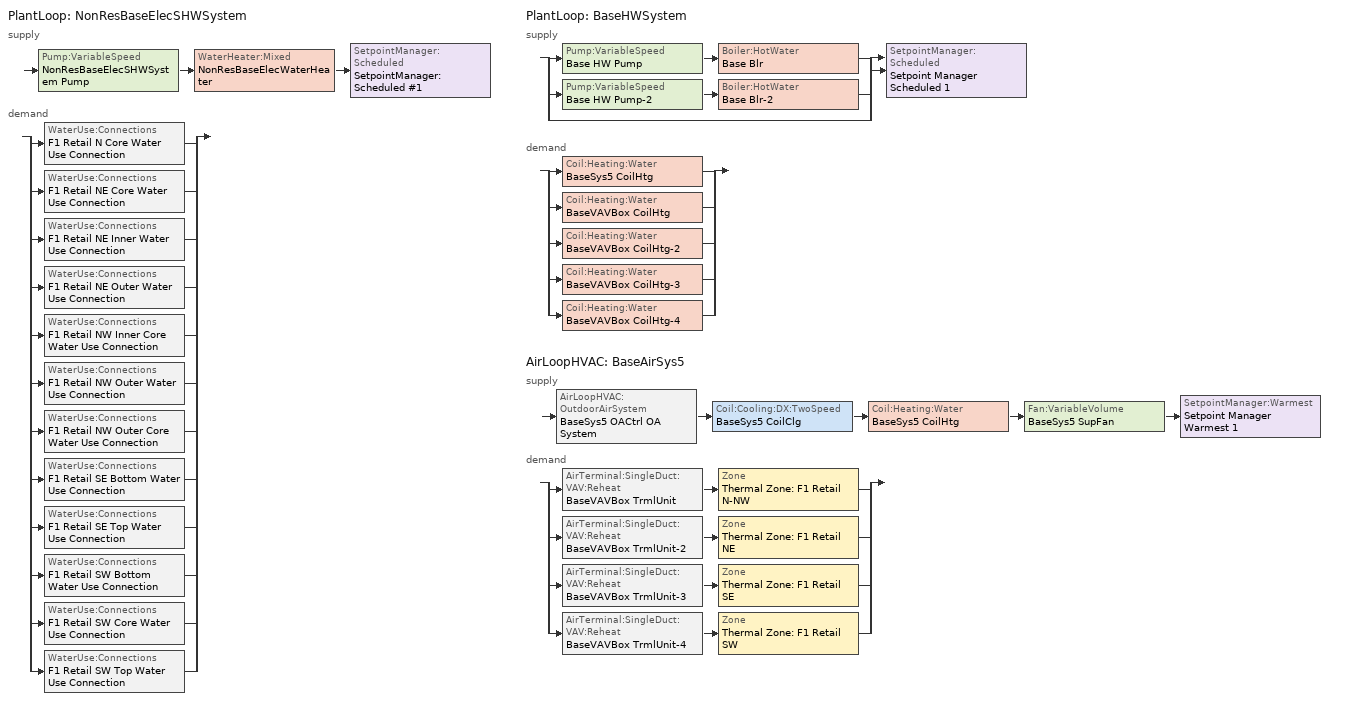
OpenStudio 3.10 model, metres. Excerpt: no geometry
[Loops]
PlantLoop 'NonResBaseElecSHWSystem'
 supply: Pump:VariableSpeed 'NonResBaseElecSHWSystem Pump' > WaterHeater:Mixed 'NonResBaseElecWaterHeater' > SetpointManager:Scheduled 'SetpointManager:Scheduled #1'
 demand: split
  | WaterUse:Connections 'F1 Retail N Core Water Use Connection'
  | WaterUse:Connections 'F1 Retail NE Core Water Use Connection'
  | WaterUse:Connections 'F1 Retail NE Inner Water Use Connection'
  | WaterUse:Connections 'F1 Retail NE Outer Water Use Connection'
  | WaterUse:Connections 'F1 Retail NW Inner Core Water Use Connection'
  | WaterUse:Connections 'F1 Retail NW Outer Water Use Connection'
  | WaterUse:Connections 'F1 Retail NW Outer Core Water Use Connection'
  | WaterUse:Connections 'F1 Retail SE Bottom Water Use Connection'
  | WaterUse:Connections 'F1 Retail SE Top Water Use Connection'
  | WaterUse:Connections 'F1 Retail SW Bottom Water Use Connection'
  | WaterUse:Connections 'F1 Retail SW Core Water Use Connection'
  | WaterUse:Connections 'F1 Retail SW Top Water Use Connection'
PlantLoop 'BaseHWSystem'
 supply: split
  | Pump:VariableSpeed 'Base HW Pump' > Boiler:HotWater 'Base Blr'
  | Pump:VariableSpeed 'Base HW Pump-2' > Boiler:HotWater 'Base Blr-2'
  | bypass
  join > SetpointManager:Scheduled 'Setpoint Manager Scheduled 1'
 demand: split
  | Coil:Heating:Water 'BaseSys5 CoilHtg'
  | Coil:Heating:Water 'BaseVAVBox CoilHtg'
  | Coil:Heating:Water 'BaseVAVBox CoilHtg-2'
  | Coil:Heating:Water 'BaseVAVBox CoilHtg-3'
  | Coil:Heating:Water 'BaseVAVBox CoilHtg-4'
AirLoopHVAC 'BaseAirSys5'
 supply: AirLoopHVAC:OutdoorAirSystem 'BaseSys5 OACtrl OA System' > Coil:Cooling:DX:TwoSpeed 'BaseSys5 CoilClg' > Coil:Heating:Water 'BaseSys5 CoilHtg' > Fan:VariableVolume 'BaseSys5 SupFan' > SetpointManager:Warmest 'Setpoint Manager Warmest 1'
 demand: split
  | AirTerminal:SingleDuct:VAV:Reheat 'BaseVAVBox TrmlUnit' > Zone 'Thermal Zone: F1 Retail N-NW'
  | AirTerminal:SingleDuct:VAV:Reheat 'BaseVAVBox TrmlUnit-2' > Zone 'Thermal Zone: F1 Retail NE'
  | AirTerminal:SingleDuct:VAV:Reheat 'BaseVAVBox TrmlUnit-3' > Zone 'Thermal Zone: F1 Retail SE'
  | AirTerminal:SingleDuct:VAV:Reheat 'BaseVAVBox TrmlUnit-4' > Zone 'Thermal Zone: F1 Retail SW'
[Sizing:Zone] Zone Cooling Design Supply Air Temperature Input Method=TemperatureDifference; Zone Cooling Design Supply Air Temperature {C}=14; Zone Cooling Design Supply Air Temperature Difference {deltaC}=11.1111; Zone Heating Design Supply Air Temperature Input Method=TemperatureDifference; Zone Heating Design Supply Air Temperature {C}=40; Zone Heating Design Supply Air Temperature Difference {deltaC}=13.8889; Zone Cooling Design Supply Air Humidity Ratio {kg-H2O/kg-air}=0.0085; Zone Heating Design Supply Air Humidity Ratio {kg-H2O/kg-air}=0.008; Zone Heating Sizing Factor=1; Zone Cooling Sizing Factor=1; Cooling Design Air Flow Method=DesignDay; Cooling Minimum Air Flow per Zone Floor Area {m3/s-m2}=0; Cooling Minimum Air Flow {m3/s}=0; Cooling Minimum Air Flow Fraction=0; Heating Design Air Flow Method=DesignDayWithLimit; Heating Maximum Air Flow per Zone Floor Area {m3/s-m2}=0; Heating Maximum Air Flow {m3/s}=0; Heating Maximum Air Flow Fraction=0.5; Account for Dedicated Outdoor Air System=No; Dedicated Outdoor Air System Control Strategy=NeutralSupplyAir; Dedicated Outdoor Air Low Setpoint Temperature for Design {C}=autosize; Dedicated Outdoor Air High Setpoint Temperature for Design {C}=autosize; Zone Load Sizing Method=Sensible Load Only No Latent Load; Zone Latent Cooling Design Supply Air Humidity Ratio Input Method=HumidityRatioDifference; Zone Cooling Design Supply Air Humidity Ratio Difference {kgWater/kgDryAir}=0.005; Zone Latent Heating Design Supply Air Humidity Ratio Input Method=HumidityRatioDifference; Zone Humidification Design Supply Air Humidity Ratio Difference {kgWater/kgDryAir}=0.005; Sizing Option=Coincident
Thermal Zone: F1 Retail N-NW; Thermal Zone: F1 Retail NE; Thermal Zone: F1 Retail SE; Thermal Zone: F1 Retail SW
[Zone equipment]
Thermal Zone: F1 Retail N-NW: BaseVAVBox TrmlUnit
Thermal Zone: F1 Retail NE: BaseVAVBox TrmlUnit-2
Thermal Zone: F1 Retail SE: BaseVAVBox TrmlUnit-3
Thermal Zone: F1 Retail SW: BaseVAVBox TrmlUnit-4
[PlantLoop] Glycol Concentration=0; Plant Loop Volume {m3}=Autocalculate; Load Distribution Scheme=Optimal
Name | Fluid Type | Maximum Loop Flow Rate {m3/s}
NonResBaseElecSHWSystem
BaseHWSystem | Water | 0.00134561
[Sizing:Plant] Loop Type=Heating; Sizing Option=NonCoincident; Zone Timesteps in Averaging Window=1; Coincident Sizing Factor Mode=None
Name | Design Loop Exit Temperature {C} | Loop Design Temperature Difference {deltaC}
NonResBaseElecSHWSystem | 57.2222 | 44.4444
BaseHWSystem | 54.4444 | 13.8889
[WaterHeater:Mixed]
NonResBaseElecWaterHeater: Tank Volume {m3}=0.113562; Setpoint Temperature Schedule=NonResBaseElecWaterHeater Setpoint Temp; Deadband Temperature Difference {deltaC}=2; Maximum Temperature Limit {C}=82.22; Heater Control Type=Cycle; Heater Maximum Capacity {W}=8743.98; Heater Fuel Type=Electricity; Heater Thermal Efficiency=1; Off Cycle Parasitic Fuel Consumption Rate {W}=0; Off Cycle Parasitic Fuel Type=NaturalGas; Off Cycle Parasitic Heat Fraction to Tank=0.8; On Cycle Parasitic Fuel Consumption Rate {W}=0; On Cycle Parasitic Fuel Type=NaturalGas; Ambient Temperature Indicator=Schedule; Ambient Temperature Schedule=NonResBaseElecWaterHeater Ambient Temperature; Off Cycle Loss Coefficient to Ambient Temperature {W/K}=0.731426; On Cycle Loss Coefficient to Ambient Temperature {W/K}=0.731426; Use Side Effectiveness=1; Source Side Effectiveness=1; Use Side Design Flow Rate {m3/s}=autosize; Source Side Design Flow Rate {m3/s}=autosize; Indirect Water Heating Recovery Time {hr}=1.5; Source Side Flow Control Mode=IndirectHeatPrimarySetpoint
[WaterHeater:Sizing]
NonResBaseElecWaterHeater: Design Mode=PeakDraw; Time Storage Can Meet Peak Draw {hr}=0.538503; Time for Tank Recovery {hr}=0; Nominal Tank Volume for Autosizing Plant Connections {m3}=1
[Pump:VariableSpeed] Pump Control Type=Intermittent; Skin Loss Radiative Fraction=0.5; Design Power Sizing Method=PowerPerFlowPerPressure; Design Electric Power per Unit Flow Rate {W/(m3/s)}=348701.1; Design Shaft Power per Unit Flow Rate per Unit Head {W-s/m3-Pa}=1.28205; Design Minimum Flow Rate Fraction=0
Name | Rated Pump Head {Pa} | Rated Flow Rate {m3/s} | Rated Power Consumption {W} | Motor Efficiency | Coefficient 1 of the Part Load Performance Curve | Coefficient 2 of the Part Load Performance Curve | Coefficient 3 of the Part Load Performance Curve | Coefficient 4 of the Part Load Performance Curve | Minimum Flow Rate {m3/s}
NonResBaseElecSHWSystem Pump | 0
Base HW Pump; Base HW Pump-2 | 180527 | 0.000672806 | 202.62 | 0.855 | 0.0273 | -0.1317 | 0.6642 | 0.4445 | 0
[SetpointManager:Scheduled] Control Variable=Temperature
Name | Schedule | Setpoint Node or NodeList
SetpointManager:Scheduled #1 | NonResBaseElecSHWSystem Supply Temp Schedule | NonResBaseElecSHWSystem Supply Mixer Outlet Node
Setpoint Manager Scheduled 1 | BaseHWSystem Supply Temp Schedule | BaseHWSystem Supply Mixer Outlet Node
[WaterUse:Connections] Drain Water Heat Exchanger Type=None; Drain Water Heat Exchanger Destination=Plant
Name | Water Use Equipment Name 1
F1 Retail N Core Water Use Connection | F1 Retail N Core Water Use Equipment
F1 Retail NE Core Water Use Connection | F1 Retail NE Core Water Use Equipment
F1 Retail NE Inner Water Use Connection | F1 Retail NE Inner Water Use Equipment
F1 Retail NE Outer Water Use Connection | F1 Retail NE Outer Water Use Equipment
F1 Retail NW Inner Core Water Use Connection | F1 Retail NW Inner Core Water Use Equipment
F1 Retail NW Outer Water Use Connection | F1 Retail NW Outer Water Use Equipment
F1 Retail NW Outer Core Water Use Connection | F1 Retail NW Outer Core Water Use Equipment
F1 Retail SE Bottom Water Use Connection | F1 Retail SE Bottom Water Use Equipment
F1 Retail SE Top Water Use Connection | F1 Retail SE Top Water Use Equipment
F1 Retail SW Bottom Water Use Connection | F1 Retail SW Bottom Water Use Equipment
F1 Retail SW Core Water Use Connection | F1 Retail SW Core Water Use Equipment
F1 Retail SW Top Water Use Connection | F1 Retail SW Top Water Use Equipment
[WaterUse:Equipment:Definition]
Name | Peak Flow Rate {m3/s} | Target Temperature Schedule
F1 Retail N Core Water Use Definition | 5.3573e-06 | F1 Retail N Core Target SHW Temp
F1 Retail NE Core Water Use Definition | 4.63334e-06 | F1 Retail NE Core Target SHW Temp
F1 Retail NE Inner Water Use Definition | 4.63334e-06 | F1 Retail NE Inner Target SHW Temp
F1 Retail NE Outer Water Use Definition | 4.63334e-06 | F1 Retail NE Outer Target SHW Temp
F1 Retail NW Inner Core Water Use Definition | 4.63334e-06 | F1 Retail NW Inner Core Target SHW Temp
F1 Retail NW Outer Water Use Definition | 4.63334e-06 | F1 Retail NW Outer Target SHW Temp
F1 Retail NW Outer Core Water Use Definition | 4.63334e-06 | F1 Retail NW Outer Core Target SHW Temp
F1 Retail SE Bottom Water Use Definition | 4.63334e-06 | F1 Retail SE Bottom Target SHW Temp
F1 Retail SE Top Water Use Definition | 4.63334e-06 | F1 Retail SE Top Target SHW Temp
F1 Retail SW Bottom Water Use Definition | 4.63334e-06 | F1 Retail SW Bottom Target SHW Temp
F1 Retail SW Core Water Use Definition | 4.63334e-06 | F1 Retail SW Core Target SHW Temp
F1 Retail SW Top Water Use Definition | 4.98084e-06 | F1 Retail SW Top Target SHW Temp
[WaterUse:Equipment] Flow Rate Fraction Schedule=RetailServiceHotWater
Name | Water Use Equipment Definition
F1 Retail N Core Water Use Equipment | F1 Retail N Core Water Use Definition
F1 Retail NE Core Water Use Equipment | F1 Retail NE Core Water Use Definition
F1 Retail NE Inner Water Use Equipment | F1 Retail NE Inner Water Use Definition
F1 Retail NE Outer Water Use Equipment | F1 Retail NE Outer Water Use Definition
F1 Retail NW Inner Core Water Use Equipment | F1 Retail NW Inner Core Water Use Definition
F1 Retail NW Outer Water Use Equipment | F1 Retail NW Outer Water Use Definition
F1 Retail NW Outer Core Water Use Equipment | F1 Retail NW Outer Core Water Use Definition
F1 Retail SE Bottom Water Use Equipment | F1 Retail SE Bottom Water Use Definition
F1 Retail SE Top Water Use Equipment | F1 Retail SE Top Water Use Definition
F1 Retail SW Bottom Water Use Equipment | F1 Retail SW Bottom Water Use Definition
F1 Retail SW Core Water Use Equipment | F1 Retail SW Core Water Use Definition
F1 Retail SW Top Water Use Equipment | F1 Retail SW Top Water Use Definition
[Boiler:HotWater] Fuel Type=NaturalGas; Nominal Capacity {W}=39081.9; Nominal Thermal Efficiency=0.8225; Efficiency Curve Temperature Evaluation Variable=LeavingBoiler; Normalized Boiler Efficiency Curve=BlrHWBlrFIRRatio_fQRatioSI; Design Water Flow Rate {m3/s}=0.000673181; Water Outlet Upper Temperature Limit {C}=99; Boiler Flow Mode=LeavingSetpointModulated; On Cycle Parasitic Electric Load {W}=11.6621; Off Cycle Parasitic Fuel Load {W}=0; Sizing Factor=1
Base Blr; Base Blr-2
[AirLoopHVAC]
BaseAirSys5: Availability Schedule=RetailHVACAvail; Design Supply Air Flow Rate {m3/s}=7.88516; Design Return Air Flow Fraction of Supply Air Flow=1
[Sizing:System]
BaseAirSys5: Central Heating Maximum System Air Flow Ratio=0.5; Preheat Design Temperature {C}=5.68434e-14; Preheat Design Humidity Ratio {kg-H2O/kg-Air}=0; Precool Design Temperature {C}=5.68434e-14; Precool Design Humidity Ratio {kg-H2O/kg-Air}=0; Central Cooling Design Supply Air Temperature {C}=12.7778; Central Heating Design Supply Air Temperature {C}=15.5556; Sizing Option=Coincident; 100% Outdoor Air in Cooling=No; 100% Outdoor Air in Heating=No; Central Cooling Design Supply Air Humidity Ratio {kg-H2O/kg-Air}=0.0085; Central Heating Design Supply Air Humidity Ratio {kg-H2O/kg-Air}=0.008; Zone Maximum Outdoor Air Fraction=1; Cooling Supply Air Flow Rate Per Floor Area {m3/s-m2}=0.00996765; Cooling Fraction of Autosized Cooling Supply Air Flow Rate=1; Cooling Supply Air Flow Rate Per Unit Cooling Capacity {m3/s-W}=3.94755e-05; Heating Supply Air Flow Rate Per Floor Area {m3/s-m2}=0.00996765; Heating Fraction of Autosized Heating Supply Air Flow Rate=1; Heating Fraction of Autosized Cooling Supply Air Flow Rate=1; Heating Supply Air Flow Rate Per Unit Heating Capacity {m3/s-W}=3.15882e-05; Cooling Design Capacity Method=CoolingDesignCapacity; Cooling Design Capacity {W}=autosize; Cooling Design Capacity Per Floor Area {W/m2}=234.7; Fraction of Autosized Cooling Design Capacity=1; Heating Design Capacity Method=HeatingDesignCapacity; Heating Design Capacity {W}=autosize; Heating Design Capacity Per Floor Area {W/m2}=157; Fraction of Autosized Heating Design Capacity=1; Central Cooling Capacity Control Method=OnOff; Occupant Diversity=autosize
[Fan:VariableVolume]
BaseSys5 SupFan: Availability Schedule=Always On Discrete; Fan Total Efficiency=0.6045; Pressure Rise {Pa}=1212.28; Maximum Flow Rate {m3/s}=7.88516; Fan Power Minimum Flow Rate Input Method=FixedFlowRate; Fan Power Minimum Flow Fraction=0; Fan Power Minimum Air Flow Rate {m3/s}=2.11966; Motor Efficiency=0.93; Motor In Airstream Fraction=1; Fan Power Coefficient 1=0.04076; Fan Power Coefficient 2=0.088045; Fan Power Coefficient 3=-0.072926; Fan Power Coefficient 4=0.94374; Fan Power Coefficient 5=0
[Coil:Heating:Water] Availability Schedule=Always On Discrete; Performance Input Method=NominalCapacity; Rated Inlet Water Temperature {C}=54.4444; Rated Inlet Air Temperature {C}=16.6; Rated Outlet Water Temperature {C}=40.5556; Rated Outlet Air Temperature {C}=32.2
Name | Rated Capacity {W}
BaseSys5 CoilHtg | 29579.4
BaseVAVBox CoilHtg | 29397.7
BaseVAVBox CoilHtg-2 | 23087.7
BaseVAVBox CoilHtg-3 | 19431.4
BaseVAVBox CoilHtg-4 | 28020.7
[Controller:WaterCoil] Action=Normal
Controller Water Coil 1: Water Coil=BaseSys5 CoilHtg; Controller Convergence Tolerance {deltaC}=0.1; Maximum Actuated Flow {m3/s}=0.000636876; Minimum Actuated Flow {m3/s}=0
Controller Water Coil 2: Water Coil=BaseVAVBox CoilHtg
Controller Water Coil 3: Water Coil=BaseVAVBox CoilHtg-2
Controller Water Coil 4: Water Coil=BaseVAVBox CoilHtg-3
Controller Water Coil 5: Water Coil=BaseVAVBox CoilHtg-4
[Coil:Cooling:DX:TwoSpeed]
BaseSys5 CoilClg: Availability Schedule=Always On Discrete; Rated High Speed Total Cooling Capacity {W}=152629; Rated High Speed Sensible Heat Ratio=Autosize; Rated High Speed COP {W/W}=3.42235; Rated High Speed Air Flow Rate {m3/s}=7.88516; Rated High Speed Evaporator Fan Power Per Volume Flow Rate 2017 {W/(m3/s)}=773.3; Rated High Speed Evaporator Fan Power Per Volume Flow Rate 2023 {W/(m3/s)}=934.4; Unit Internal Static Air Pressure {Pa}=773.3; Total Cooling Capacity Function of Temperature Curve=CoilClgDXQRatio_fTwbToadbSI; Total Cooling Capacity Function of Flow Fraction Curve=CoilClgDXDblQRatio_fCFMRatio; Energy Input Ratio Function of Temperature Curve=CoilClgDXEIRRatio_fTwbToadbSI; Energy Input Ratio Function of Flow Fraction Curve=CoilClgDXDblEIRRatio_fCFMRatio; Part Load Fraction Correlation Curve=CoilClgDXEIRRatio_fQFrac; Rated Low Speed Total Cooling Capacity {W}=76314.5; Rated Low Speed Sensible Heat Ratio=Autosize; Rated Low Speed COP {W/W}=3.42235; Rated Low Speed Air Flow Rate {m3/s}=3.94258; Rated Low Speed Evaporator Fan Power Per Volume Flow Rate 2017 {W/(m3/s)}=773.3; Rated Low Speed Evaporator Fan Power Per Volume Flow Rate 2023 {W/(m3/s)}=934.4; Low Speed Total Cooling Capacity Function of Temperature Curve=CoilClgDXQRatio_fTwbToadbSI 1; Low Speed Energy Input Ratio Function of Temperature Curve=CoilClgDXEIRRatio_fTwbToadbSI 1; Condenser Type=AirCooled; Minimum Outdoor Dry-Bulb Temperature for Compressor Operation {C}=-25; High Speed Evaporative Condenser Effectiveness=0.9; High Speed Evaporative Condenser Air Flow Rate {m3/s}=Autosize; High Speed Evaporative Condenser Pump Rated Power Consumption {W}=Autosize; Low Speed Evaporative Condenser Effectiveness=0.9; Low Speed Evaporative Condenser Air Flow Rate {m3/s}=Autosize; Low Speed Evaporative Condenser Pump Rated Power Consumption {W}=Autosize; Basin Heater Capacity {W/K}=0; Basin Heater Setpoint Temperature {C}=2
[Controller:OutdoorAir]
BaseSys5 OACtrl: Minimum Outdoor Air Flow Rate {m3/s}=0; Maximum Outdoor Air Flow Rate {m3/s}=Autosize; Economizer Control Type=FixedDryBulb; Economizer Control Action Type=ModulateFlow; Economizer Maximum Limit Dry-Bulb Temperature {C}=21.6667; Economizer Maximum Limit Enthalpy {J/kg}=116300; Lockout Type=NoLockout; Minimum Limit Type=FixedMinimum; Minimum Outdoor Air Schedule=BaseSys5 OACtrl Schedule; Maximum Fraction of Outdoor Air Schedule=BaseSys5 OACtrl Max OA Schedule; Controller Mechanical Ventilation=BaseSys5 OACtrl Mech Vent Controller; High Humidity Control=No; High Humidity Outdoor Air Flow Ratio=1; Control High Indoor Humidity Based on Outdoor Humidity Ratio=Yes; Heat Recovery Bypass Control Type=BypassWhenWithinEconomizerLimits; Economizer Operation Staging=InterlockedWithMechanicalCooling
[Controller:MechanicalVentilation]
BaseSys5 OACtrl Mech Vent Controller: Availability Schedule=Always On Discrete
[AirLoopHVAC:OutdoorAirSystem]
BaseSys5 OACtrl OA System: Controller=BaseSys5 OACtrl
[SetpointManager:Warmest]
Setpoint Manager Warmest 1: Control Variable=Temperature; Minimum Setpoint Temperature {C}=12.7778; Maximum Setpoint Temperature {C}=15.5556; Strategy=MaximumTemperature; Setpoint Node or NodeList=BaseSys5 SupFan Outlet Node
[AirTerminal:SingleDuct:VAV:Reheat] Availability Schedule=Always On Discrete; Zone Minimum Air Flow Input Method=FixedFlowRate; Constant Minimum Air Flow Fraction=0.3; Maximum Hot Water or Steam Flow Rate {m3/s}=AutoSize; Minimum Hot Water or Steam Flow Rate {m3/s}=0; Convergence Tolerance=0.001; Damper Heating Action=Reverse; Maximum Reheat Air Temperature {C}=35; Control For Outdoor Air=No
Name | Maximum Air Flow Rate {m3/s} | Fixed Minimum Air Flow Rate {m3/s} | Reheat Coil | Maximum Flow Fraction During Reheat
BaseVAVBox TrmlUnit | 2.30354 | 0.720272 | BaseVAVBox CoilHtg | 0.499999
BaseVAVBox TrmlUnit-2 | 1.7324 | 0.519897 | BaseVAVBox CoilHtg-2 | 0.499999
BaseVAVBox TrmlUnit-3 | 1.1492 | 0.346598 | BaseVAVBox CoilHtg-3 | 0.500002
BaseVAVBox TrmlUnit-4 | 1.79697 | 0.532895 | BaseVAVBox CoilHtg-4 | 0.499999
[Curve:Biquadratic] Minimum Value of x=13.89; Maximum Value of x=25; Minimum Value of y=23.89; Maximum Value of y=46.11; Minimum Curve Output=0.77
Name | Coefficient1 Constant | Coefficient2 x | Coefficient3 x**2 | Coefficient4 y | Coefficient5 y**2 | Coefficient6 x*y | Maximum Curve Output
CoilClgDXQRatio_fTwbToadbSI; CoilClgDXQRatio_fTwbToadbSI 1 | 0.86779 | 0.014245 | 0.000554 | -0.007569 | 3.2e-05 | -0.000191 | 1.29
CoilClgDXEIRRatio_fTwbToadbSI; CoilClgDXEIRRatio_fTwbToadbSI 1 | 0.116709 | 0.028458 | -0.000411 | 0.021422 | 0.000162 | -0.00068 | 1.33
[Curve:Cubic]
Name | Coefficient1 Constant | Coefficient2 x | Coefficient3 x**2 | Coefficient4 x**3 | Minimum Value of x | Maximum Value of x | Minimum Curve Output | Maximum Curve Output
CoilClgDXEIRRatio_fQFrac | 0 | 5.1091 | -8.5515 | 4.4744 | 0.7 | 1 | 0.92 | 1
CoilClgDXDblQRatio_fCFMRatio | 0.472786 | 1.24334 | -1.03871 | 0.322578 | 0 | 100 | 0.47
CoilClgDXDblEIRRatio_fCFMRatio | 1.00795 | 0.345441 | -0.692289 | 0.338899 | 0 | 100
[Curve:Quadratic]
BlrHWBlrFIRRatio_fQRatioSI: Coefficient1 Constant=0.6267; Coefficient2 x=0.674; Coefficient3 x**2=-0.3073; Minimum Value of x=0; Maximum Value of x=100; Minimum Curve Output=0.75
[Schedule:Day]
OnDay; AllOnHVACAvailDay; BaseSys5 OACtrl Schedule Week 1 Summer; BaseSys5 OACtrl Schedule Week 1 Winter: 1, 0, 1, 2, 0, 1, 3, 0, 1, 4, 0, 1, 5, 0, 1, 6, 0, 1, 7, 0, 1, 8, 0, 1, 9, 0, 1, 10, 0, 1, 11, 0, 1, 12, 0, 1, 13, 0, 1, 14, 0, 1, 15, 0, 1, 16, 0, 1, 17, 0, 1, 18, 0, 1, 19, 0, 1, 20, 0, 1, 21, 0, 1, 22, 0, 1, 23, 0, 1, 24, 0, 1
OffDay: 1, 0, 0, 2, 0, 0, 3, 0, 0, 4, 0, 0, 5, 0, 0, 6, 0, 0, 7, 0, 0, 8, 0, 0, 9, 0, 0, 10, 0, 0, 11, 0, 0, 12, 0, 0, 13, 0, 0, 14, 0, 0, 15, 0, 0, 16, 0, 0, 17, 0, 0, 18, 0, 0, 19, 0, 0, 20, 0, 0, 21, 0, 0, 22, 0, 0, 23, 0, 0, 24, 0, 0
RetailServiceHotWaterSun: 1, 0, 0.07, 2, 0, 0.07, 3, 0, 0.07, 4, 0, 0.06, 5, 0, 0.06, 6, 0, 0.06, 7, 0, 0.07, 8, 0, 0.1, 9, 0, 0.12, 10, 0, 0.14, 11, 0, 0.29, 12, 0, 0.31, 13, 0, 0.36, 14, 0, 0.36, 15, 0, 0.34, 16, 0, 0.35, 17, 0, 0.37, 18, 0, 0.34, 19, 0, 0.25, 20, 0, 0.27, 21, 0, 0.21, 22, 0, 0.16, 23, 0, 0.1, 24, 0, 0.06
RetailServiceHotWaterWD: 1, 0, 0.04, 2, 0, 0.05, 3, 0, 0.05, 4, 0, 0.04, 5, 0, 0.04, 6, 0, 0.04, 7, 0, 0.04, 8, 0, 0.15, 9, 0, 0.23, 10, 0, 0.32, 11, 0, 0.41, 12, 0, 0.57, 13, 0, 0.62, 14, 0, 0.61, 15, 0, 0.5, 16, 0, 0.45, 17, 0, 0.46, 18, 0, 0.47, 19, 0, 0.42, 20, 0, 0.34, 21, 0, 0.33, 22, 0, 0.23, 23, 0, 0.13, 24, 0, 0.08
RetailServiceHotWaterSat: 1, 0, 0.11, 2, 0, 0.1, 3, 0, 0.08, 4, 0, 0.06, 5, 0, 0.06, 6, 0, 0.06, 7, 0, 0.07, 8, 0, 0.2, 9, 0, 0.24, 10, 0, 0.27, 11, 0, 0.42, 12, 0, 0.54, 13, 0, 0.59, 14, 0, 0.6, 15, 0, 0.49, 16, 0, 0.48, 17, 0, 0.47, 18, 0, 0.46, 19, 0, 0.44, 20, 0, 0.36, 21, 0, 0.29, 22, 0, 0.22, 23, 0, 0.16, 24, 0, 0.13
RetailHVACAvailSun; BaseSys5 OACtrl Schedule Week 1 Sunday; BaseSys5 OACtrl Schedule Week 1 Holiday; BaseSys5 OACtrl Schedule Week 1 Custom 1; BaseSys5 OACtrl Schedule Week 1 Custom 2: 1, 0, 0, 2, 0, 0, 3, 0, 0, 4, 0, 0, 5, 0, 0, 6, 0, 0, 7, 0, 0, 8, 0, 0, 9, 0, 1, 10, 0, 1, 11, 0, 1, 12, 0, 1, 13, 0, 1, 14, 0, 1, 15, 0, 1, 16, 0, 1, 17, 0, 1, 18, 0, 1, 19, 0, 1, 20, 0, 0, 21, 0, 0, 22, 0, 0, 23, 0, 0, 24, 0, 0
RetailHVACAvailWD; BaseSys5 OACtrl Schedule Week 1 Monday; BaseSys5 OACtrl Schedule Week 1 Tuesday; BaseSys5 OACtrl Schedule Week 1 Wednesday; BaseSys5 OACtrl Schedule Week 1 Thursday; BaseSys5 OACtrl Schedule Week 1 Friday: 1, 0, 0, 2, 0, 0, 3, 0, 0, 4, 0, 0, 5, 0, 0, 6, 0, 0, 7, 0, 1, 8, 0, 1, 9, 0, 1, 10, 0, 1, 11, 0, 1, 12, 0, 1, 13, 0, 1, 14, 0, 1, 15, 0, 1, 16, 0, 1, 17, 0, 1, 18, 0, 1, 19, 0, 1, 20, 0, 1, 21, 0, 1, 22, 0, 0, 23, 0, 0, 24, 0, 0
RetailHVACAvailSat; BaseSys5 OACtrl Schedule Week 1 Saturday: 1, 0, 0, 2, 0, 0, 3, 0, 0, 4, 0, 0, 5, 0, 0, 6, 0, 0, 7, 0, 1, 8, 0, 1, 9, 0, 1, 10, 0, 1, 11, 0, 1, 12, 0, 1, 13, 0, 1, 14, 0, 1, 15, 0, 1, 16, 0, 1, 17, 0, 1, 18, 0, 1, 19, 0, 1, 20, 0, 1, 21, 0, 1, 22, 0, 1, 23, 0, 0, 24, 0, 0
NonResBaseElecWaterHeater Ambient Temperature Day Schedule: 24, 0, 20
NonResBaseElecWaterHeater Setpoint Temp Day Schedule; NonResBaseElecSHWSystem Supply Temp Schedule Day Schedule; F1 Retail N Core Target SHW Temp Default Day; F1 Retail NE Core Target SHW Temp Default Day; F1 Retail NE Inner Target SHW Temp Default Day; F1 Retail NE Outer Target SHW Temp Default Day; F1 Retail NW Inner Core Target SHW Temp Default Day; F1 Retail NW Outer Target SHW Temp Default Day; F1 Retail NW Outer Core Target SHW Temp Default Day; F1 Retail SE Bottom Target SHW Temp Default Day; F1 Retail SE Top Target SHW Temp Default Day; F1 Retail SW Bottom Target SHW Temp Default Day; F1 Retail SW Core Target SHW Temp Default Day; F1 Retail SW Top Target SHW Temp Default Day: 24, 0, 57.2222
BaseHWSystem Supply Temp Schedule Day Schedule: 24, 0, 54.4444
BaseSys5 OACtrl Max OA Schedule Day Schedule: 24, 0, 1
[Schedule:Week]
RetailServiceHotWaterWk: RetailServiceHotWaterSun, RetailServiceHotWaterWD, RetailServiceHotWaterWD, RetailServiceHotWaterWD, RetailServiceHotWaterWD, RetailServiceHotWaterWD, RetailServiceHotWaterSat, RetailServiceHotWaterSun, OnDay, OffDay, RetailServiceHotWaterSun, RetailServiceHotWaterSun
RetailHVACAvailWk: RetailHVACAvailSun, RetailHVACAvailWD, RetailHVACAvailWD, RetailHVACAvailWD, RetailHVACAvailWD, RetailHVACAvailWD, RetailHVACAvailSat, RetailHVACAvailSun, AllOnHVACAvailDay, AllOnHVACAvailDay, RetailHVACAvailSun, RetailHVACAvailSun
BaseSys5 OACtrl Schedule Week 1: BaseSys5 OACtrl Schedule Week 1 Sunday, BaseSys5 OACtrl Schedule Week 1 Monday, BaseSys5 OACtrl Schedule Week 1 Tuesday, BaseSys5 OACtrl Schedule Week 1 Wednesday, BaseSys5 OACtrl Schedule Week 1 Thursday, BaseSys5 OACtrl Schedule Week 1 Friday, BaseSys5 OACtrl Schedule Week 1 Saturday, BaseSys5 OACtrl Schedule Week 1 Holiday, BaseSys5 OACtrl Schedule Week 1 Summer, BaseSys5 OACtrl Schedule Week 1 Winter, BaseSys5 OACtrl Schedule Week 1 Custom 1, BaseSys5 OACtrl Schedule Week 1 Custom 2
[Schedule:Year]
RetailServiceHotWater: 12, 31, RetailServiceHotWaterWk
RetailHVACAvail: 12, 31, RetailHVACAvailWk
BaseSys5 OACtrl Schedule: 12, 31, BaseSys5 OACtrl Schedule Week 1
[Schedule:Ruleset]
Name | Default Day Schedule
NonResBaseElecWaterHeater Ambient Temperature | NonResBaseElecWaterHeater Ambient Temperature Day Schedule
NonResBaseElecWaterHeater Setpoint Temp | NonResBaseElecWaterHeater Setpoint Temp Day Schedule
NonResBaseElecSHWSystem Supply Temp Schedule | NonResBaseElecSHWSystem Supply Temp Schedule Day Schedule
F1 Retail N Core Target SHW Temp | F1 Retail N Core Target SHW Temp Default Day
F1 Retail NE Core Target SHW Temp | F1 Retail NE Core Target SHW Temp Default Day
F1 Retail NE Inner Target SHW Temp | F1 Retail NE Inner Target SHW Temp Default Day
F1 Retail NE Outer Target SHW Temp | F1 Retail NE Outer Target SHW Temp Default Day
F1 Retail NW Inner Core Target SHW Temp | F1 Retail NW Inner Core Target SHW Temp Default Day
F1 Retail NW Outer Target SHW Temp | F1 Retail NW Outer Target SHW Temp Default Day
F1 Retail NW Outer Core Target SHW Temp | F1 Retail NW Outer Core Target SHW Temp Default Day
F1 Retail SE Bottom Target SHW Temp | F1 Retail SE Bottom Target SHW Temp Default Day
F1 Retail SE Top Target SHW Temp | F1 Retail SE Top Target SHW Temp Default Day
F1 Retail SW Bottom Target SHW Temp | F1 Retail SW Bottom Target SHW Temp Default Day
F1 Retail SW Core Target SHW Temp | F1 Retail SW Core Target SHW Temp Default Day
F1 Retail SW Top Target SHW Temp | F1 Retail SW Top Target SHW Temp Default Day
BaseHWSystem Supply Temp Schedule | BaseHWSystem Supply Temp Schedule Day Schedule
BaseSys5 OACtrl Max OA Schedule | BaseSys5 OACtrl Max OA Schedule Day Schedule
[Schedule:Constant]
Always On Discrete: Value=1
